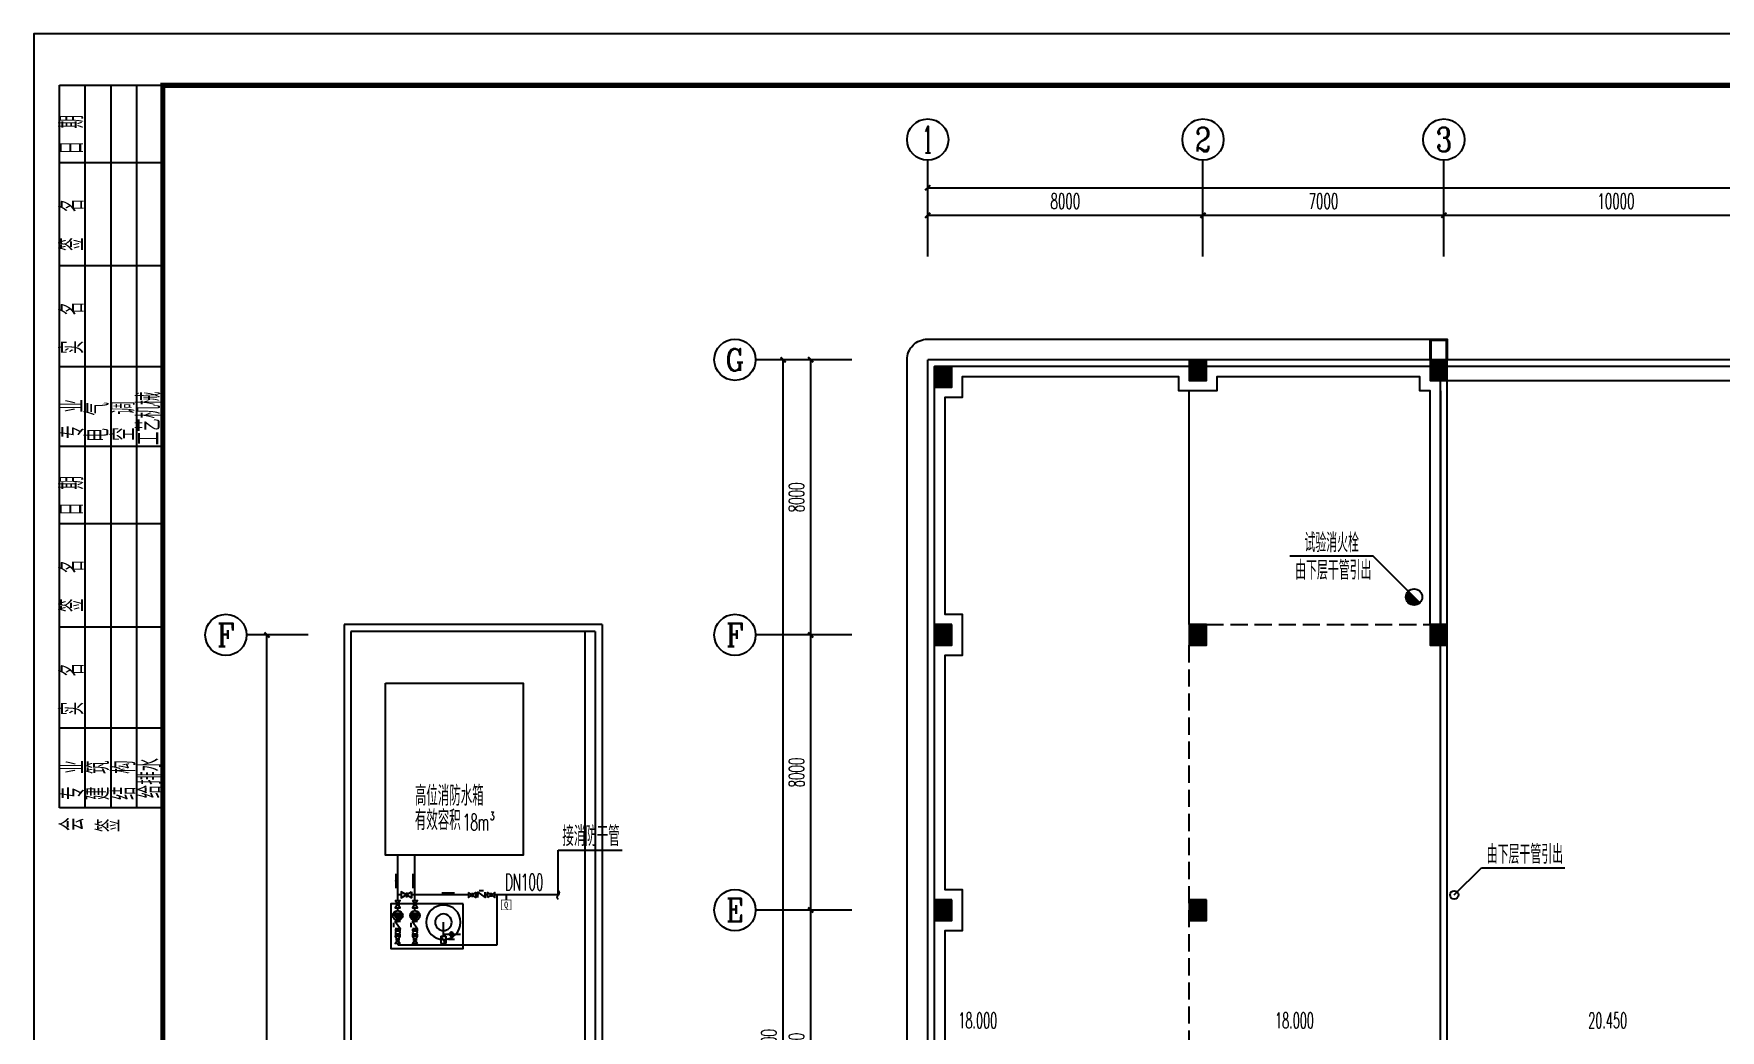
# Model space of a CAD drawing. Extents: x -620248 to 571765, y -684907 to -323071.
# Drawn here: x 414115 to 463124, y -483154 to -454182 of the extents above; entities that cross this region are included whole.
import ezdxf
from ezdxf.enums import TextEntityAlignment as Align

# ---------------------------------------------------------------- set-up
doc = ezdxf.new("R2010")
doc.units = 0
doc.header["$LTSCALE"] = 1000
doc.header["$MEASUREMENT"] = 0
doc.linetypes.add('DASH', pattern=[0.35, 0.25, -0.1])
for name, color, linetype in [('2', 2, 'Continuous'), ('4', 4, 'Continuous'), ('9', 9, 'Continuous'), ('AXIS', 3, 'Continuous'), ('AXIS_TEXT', 7, 'Continuous'), ('DIM_ELEV', 3, 'Continuous'), ('DIM_SYMB', 3, 'Continuous'), ('EQUIP_其它', 7, 'Continuous'), ('EQUIP_消火栓', 7, 'Continuous'), ('PIPE-消防', 1, 'Continuous'), ('PUB_HATCH', 8, 'Continuous'), ('PUB_TITLE', 4, 'Continuous'), ('TWT_DIM', 3, 'Continuous'), ('TWT_LEAD', 3, 'Continuous'), ('TWT_SYMB', 3, 'Continuous'), ('TWT_TEXT', 7, 'Continuous'), ('VALVE_消防', 7, 'Continuous'), ('VPIPE-消防', 1, 'Continuous'), ('WALL', 7, 'Continuous'), ('WALL-MOVE', 6, 'Continuous')]:
    doc.layers.add(name, color=color, linetype=linetype)
doc.styles.add('_TCH_AXIS', font='COMPLEX', dxfattribs={"bigfont": 'GBCBIG'})
doc.styles.add('_TCH_DIM', font='SIMPLEX.shx', dxfattribs={"width": 0.8, "bigfont": 'GBCBIG.shx'})
doc.styles.add('_TCH_DIM_T3', font='SIMPLEX.shx', dxfattribs={"width": 0.564706, "bigfont": 'GBCBIG.shx'})
doc.styles.add('COMPLEX', font='COMPLEX')
doc.styles.get("Standard").update_dxf_attribs({"font": 'gbenor.shx', "bigfont": 'gbcbig.shx'})
doc.styles.add('TBC', font='simhei_0.shx', dxfattribs={"width": 0.9})
doc.styles.add('天正', font='SIMPLEX.shx', dxfattribs={"width": 0.7, "bigfont": 'HZTXT.shx'})
doc.dimstyles.new('_TCH_ARCH&&150', dxfattribs={"dimtxt": 446.25, "dimasz": 150, "dimexe": 375, "dimexo": 450, "dimgap": 189.375, "dimtad": 1, "dimdec": 0, "dimzin": 0, "dimdsep": 46, "dimtxsty": '_TCH_DIM_T3', "dimblk": 'ARCHTICK', "dimcen": 0.09, "dimclrt": 7, "dimazin": 2, "dimtfac": 1, "dimtdec": 0, "dimtix": 1, "dimtmove": 2, "dimatfit": 3, "dimfxl": 1, "dimtolj": 1, "dimtzin": 0, "dimarcsym": 0})
doc.dimstyles.new('_TWT_ARCH&&150', dxfattribs={"dimtxt": 446.25, "dimasz": 150, "dimexe": 375, "dimexo": 450, "dimgap": 189.375, "dimtad": 1, "dimdec": 0, "dimzin": 0, "dimdsep": 46, "dimtxsty": '_TCH_DIM_T3', "dimblk": 'ARCHTICK', "dimcen": 0.09, "dimclrt": 7, "dimazin": 2, "dimtfac": 1, "dimtdec": 0, "dimtix": 1, "dimtmove": 2, "dimatfit": 3, "dimfxl": 1, "dimtolj": 1, "dimtzin": 0, "dimarcsym": 0})

# ---------------------------------------------------------------- blocks, each defined once
blk = doc.blocks.new('_ArchTick')
at = {"color": 0, "linetype": 'ByBlock', "const_width": 0.4}
blk.add_lwpolyline([(-0.5, -0.5), (0.5, 0.5)], dxfattribs=at)
blk = doc.blocks.new('*D424')
at = {"layer": 'AXIS', "color": 0, "lineweight": -2, "transparency": 16777216}
for p, q in [((7700, 50450), (7700, 52375)), ((7700, 52000), (115700, 52000)), ((115700, 50450), (115700, 52375))]:
    blk.add_line(p, q, dxfattribs=at)
at = {"layer": 'Defpoints', "color": 0, "transparency": 16777216}
for p in [(115700, 52000), (7700, 50000), (115700, 50000)]:
    blk.add_point(p, dxfattribs=at)
at = {"layer": 'AXIS', "color": 0, "lineweight": -2, "transparency": 16777216, "xscale": 150, "yscale": 150, "zscale": 150, "rotation": 180}
blk.add_blockref('_ArchTick', (7700, 52000), dxfattribs=at)
at = {"layer": 'AXIS', "color": 0, "lineweight": -2, "transparency": 16777216, "xscale": 150, "yscale": 150, "zscale": 150}
blk.add_blockref('_ArchTick', (115700, 52000), dxfattribs=at)
at = {"layer": 'AXIS', "color": 7, "transparency": 16777216, "insert": (61700, 52412), "char_height": 446.2, "attachment_point": 5, "style": '_TCH_DIM_T3'}
blk.add_mtext('\\A1;108000', dxfattribs=at)
blk = doc.blocks.new('*D425')
at = {"layer": 'AXIS', "color": 0, "lineweight": -2, "transparency": 16777216}
for p, q in [((7700, 50450), (7700, 51575)), ((15700, 50450), (15700, 51575)), ((7700, 51200), (15700, 51200))]:
    blk.add_line(p, q, dxfattribs=at)
at = {"layer": 'Defpoints', "color": 0, "transparency": 16777216}
for p in [(15700, 51200), (7700, 50000), (15700, 50000)]:
    blk.add_point(p, dxfattribs=at)
at = {"layer": 'AXIS', "color": 0, "lineweight": -2, "transparency": 16777216, "xscale": 150, "yscale": 150, "zscale": 150, "rotation": 180}
blk.add_blockref('_ArchTick', (7700, 51200), dxfattribs=at)
at = {"layer": 'AXIS', "color": 0, "lineweight": -2, "transparency": 16777216, "xscale": 150, "yscale": 150, "zscale": 150}
blk.add_blockref('_ArchTick', (15700, 51200), dxfattribs=at)
at = {"layer": 'AXIS', "color": 7, "transparency": 16777216, "insert": (11700, 51612), "char_height": 446.2, "attachment_point": 5, "style": '_TCH_DIM_T3'}
blk.add_mtext('\\A1;8000', dxfattribs=at)
blk = doc.blocks.new('*D426')
at = {"layer": 'AXIS', "color": 0, "lineweight": -2, "transparency": 16777216}
for p, q in [((15700, 50450), (15700, 51575)), ((22700, 50450), (22700, 51575)), ((15700, 51200), (22700, 51200))]:
    blk.add_line(p, q, dxfattribs=at)
at = {"layer": 'Defpoints', "color": 0, "transparency": 16777216}
for p in [(22700, 51200), (15700, 50000), (22700, 50000)]:
    blk.add_point(p, dxfattribs=at)
at = {"layer": 'AXIS', "color": 0, "lineweight": -2, "transparency": 16777216, "xscale": 150, "yscale": 150, "zscale": 150, "rotation": 180}
blk.add_blockref('_ArchTick', (15700, 51200), dxfattribs=at)
at = {"layer": 'AXIS', "color": 0, "lineweight": -2, "transparency": 16777216, "xscale": 150, "yscale": 150, "zscale": 150}
blk.add_blockref('_ArchTick', (22700, 51200), dxfattribs=at)
at = {"layer": 'AXIS', "color": 7, "transparency": 16777216, "insert": (19200, 51612), "char_height": 446.2, "attachment_point": 5, "style": '_TCH_DIM_T3'}
blk.add_mtext('\\A1;7000', dxfattribs=at)
blk = doc.blocks.new('*D427')
at = {"layer": 'AXIS', "color": 0, "lineweight": -2, "transparency": 16777216}
for p, q in [((22700, 50450), (22700, 51575)), ((32700, 50450), (32700, 51575)), ((22700, 51200), (32700, 51200))]:
    blk.add_line(p, q, dxfattribs=at)
at = {"layer": 'Defpoints', "color": 0, "transparency": 16777216}
for p in [(32700, 51200), (22700, 50000), (32700, 50000)]:
    blk.add_point(p, dxfattribs=at)
at = {"layer": 'AXIS', "color": 0, "lineweight": -2, "transparency": 16777216, "xscale": 150, "yscale": 150, "zscale": 150, "rotation": 180}
blk.add_blockref('_ArchTick', (22700, 51200), dxfattribs=at)
at = {"layer": 'AXIS', "color": 0, "lineweight": -2, "transparency": 16777216, "xscale": 150, "yscale": 150, "zscale": 150}
blk.add_blockref('_ArchTick', (32700, 51200), dxfattribs=at)
at = {"layer": 'AXIS', "color": 7, "transparency": 16777216, "insert": (27700, 51612), "char_height": 446.2, "attachment_point": 5, "style": '_TCH_DIM_T3'}
blk.add_mtext('\\A1;10000', dxfattribs=at)
blk = doc.blocks.new('*D438')
at = {"layer": 'AXIS', "color": 0, "lineweight": -2, "transparency": 16777216}
for p, q in [((5050, 47000), (3125, 47000)), ((3500, 7000), (3500, 47000)), ((5050, 7000), (3125, 7000))]:
    blk.add_line(p, q, dxfattribs=at)
at = {"layer": 'Defpoints', "color": 0, "transparency": 16777216}
for p in [(3500, 47000), (5500, 47000), (5500, 7000)]:
    blk.add_point(p, dxfattribs=at)
at = {"layer": 'AXIS', "color": 0, "lineweight": -2, "transparency": 16777216, "xscale": 150, "yscale": 150, "zscale": 150}
for p, rotation in [((3500, 47000), 90), ((3500, 7000), 270)]:
    blk.add_blockref('_ArchTick', p, dxfattribs=dict(at, rotation=rotation))
at = {"layer": 'AXIS', "color": 7, "transparency": 16777216, "insert": (3087, 27000), "char_height": 446.2, "attachment_point": 5, "rotation": 90, "style": '_TCH_DIM_T3'}
blk.add_mtext('\\A1;40000', dxfattribs=at)
blk = doc.blocks.new('*D441')
at = {"layer": 'AXIS', "color": 0, "lineweight": -2, "transparency": 16777216}
for p, q in [((5050, 31000), (3925, 31000)), ((4300, 23000), (4300, 31000)), ((5050, 23000), (3925, 23000))]:
    blk.add_line(p, q, dxfattribs=at)
at = {"layer": 'Defpoints', "color": 0, "transparency": 16777216}
for p in [(4300, 31000), (5500, 31000), (5500, 23000)]:
    blk.add_point(p, dxfattribs=at)
at = {"layer": 'AXIS', "color": 0, "lineweight": -2, "transparency": 16777216, "xscale": 150, "yscale": 150, "zscale": 150}
for p, rotation in [((4300, 31000), 90), ((4300, 23000), 270)]:
    blk.add_blockref('_ArchTick', p, dxfattribs=dict(at, rotation=rotation))
at = {"layer": 'AXIS', "color": 7, "transparency": 16777216, "insert": (3887, 27000), "char_height": 446.2, "attachment_point": 5, "rotation": 90, "style": '_TCH_DIM_T3'}
blk.add_mtext('\\A1;8000', dxfattribs=at)
blk = doc.blocks.new('*D442')
at = {"layer": 'AXIS', "color": 0, "lineweight": -2, "transparency": 16777216}
for p, q in [((5050, 39000), (3925, 39000)), ((4300, 31000), (4300, 39000)), ((5050, 31000), (3925, 31000))]:
    blk.add_line(p, q, dxfattribs=at)
at = {"layer": 'Defpoints', "color": 0, "transparency": 16777216}
for p in [(4300, 39000), (5500, 39000), (5500, 31000)]:
    blk.add_point(p, dxfattribs=at)
at = {"layer": 'AXIS', "color": 0, "lineweight": -2, "transparency": 16777216, "xscale": 150, "yscale": 150, "zscale": 150}
for p, rotation in [((4300, 39000), 90), ((4300, 31000), 270)]:
    blk.add_blockref('_ArchTick', p, dxfattribs=dict(at, rotation=rotation))
at = {"layer": 'AXIS', "color": 7, "transparency": 16777216, "insert": (3887, 35000), "char_height": 446.2, "attachment_point": 5, "rotation": 90, "style": '_TCH_DIM_T3'}
blk.add_mtext('\\A1;8000', dxfattribs=at)
blk = doc.blocks.new('*D443')
at = {"layer": 'AXIS', "color": 0, "lineweight": -2, "transparency": 16777216}
for p, q in [((5050, 47000), (3925, 47000)), ((4300, 39000), (4300, 47000)), ((5050, 39000), (3925, 39000))]:
    blk.add_line(p, q, dxfattribs=at)
at = {"layer": 'Defpoints', "color": 0, "transparency": 16777216}
for p in [(4300, 47000), (5500, 47000), (5500, 39000)]:
    blk.add_point(p, dxfattribs=at)
at = {"layer": 'AXIS', "color": 0, "lineweight": -2, "transparency": 16777216, "xscale": 150, "yscale": 150, "zscale": 150}
for p, rotation in [((4300, 47000), 90), ((4300, 39000), 270)]:
    blk.add_blockref('_ArchTick', p, dxfattribs=dict(at, rotation=rotation))
at = {"layer": 'AXIS', "color": 7, "transparency": 16777216, "insert": (3887, 43000), "char_height": 446.2, "attachment_point": 5, "rotation": 90, "style": '_TCH_DIM_T3'}
blk.add_mtext('\\A1;8000', dxfattribs=at)
blk = doc.blocks.new('_AXISO')
blk.add_circle((0, 0), 0.5)
at = {"layer": 'AXIS_TEXT', "style": 'COMPLEX', "width": 1.041667}
blk.add_attdef('A', text='', height=0.56, dxfattribs=at).set_placement((-0.25, -0.28), (0.25, -0.28), align=Align.FIT)
blk = doc.blocks.new('$VALVE$00000316')
for p, q in [((-125, 72), (125, -72)), ((-125, 72), (-125, -72)), ((-125, 72), (125, 72)), ((125, 72), (125, -72)), ((-125, -72), (125, -72))]:
    blk.add_line(p, q)
at = {"const_width": 21.1}
blk.add_lwpolyline([(-11, 0, 1), (11, 0, 1)], format="xyb", close=True, dxfattribs=at)
for p in [(-125, 0), (125, 0)]:
    blk.add_point(p)
at = {"color": 7, "flags": 9}
for tag in ['XSIZE', 'YSIZE']:
    blk.add_attdef(tag, (0, 0), '', height=0.5, dxfattribs=at)
blk = doc.blocks.new('$VALVE$00000497')
for p, q in [((78, 138), (-78, 138)), ((0, 50), (0, 138))]:
    blk.add_line(p, q)
at = {"const_width": 49.6}
blk.add_lwpolyline([(25, 0, 1), (-25, 0, 1)], format="xyb", close=True, dxfattribs=at)
blk.add_circle((0, 0), 50)
blk = doc.blocks.new('$ATTACHMENT$00000198')
h = blk.add_hatch()
h.set_pattern_fill('ANSI31', color=256, scale=99.65035, style=0)
h.set_pattern_definition([(45, (-87438.395, 132326.591), (-8.8079297, 8.8079297), [])])
h.paths.add_polyline_path([(237, 0), (-97, 216), (-97, -216)])
for p, q in [((237, 0, 0), (-97, 216, 0)), ((-97, 216, 0), (-97, -216, 0)), ((237, 0, 0), (-97, -216, 0)), ((0, 0, 0), (0, 0, 0))]:
    blk.add_line(p, q)
blk.add_circle((0, 0, 0), 237)
blk = doc.blocks.new('$VALVE$00000296')
for points in [[(-125, 72), (-125, -72), (125, 72), (125, -72), (-125, 72)], [(0, 60), (0, -64)]]:
    blk.add_lwpolyline(points)
for p in [(-125, 0), (125, 0)]:
    blk.add_point(p)
blk = doc.blocks.new('$VALVE$00000447')
for p, q in [((-82, 0), (-82, 90)), ((-82, 0), (-82, -90)), ((82, 0), (82, 90)), ((82, 0), (82, -90))]:
    blk.add_line(p, q)
blk.add_circle((0, 0), 60.1)
for p in [(-82, 0), (82, 0)]:
    blk.add_point(p)
blk = doc.blocks.new('$VALVE$00000315')
blk.add_line((-75, 125), (75, 125))
blk.add_lwpolyline([(-125, -75), (-125, 75), (125, -75), (125, 75)])
for p in [(-125, 0), (125, 0)]:
    blk.add_point(p)
blk.add_solid([(0, 125), (0, 150), (75, 125)])
blk = doc.blocks.new('A$C0342570F')
for radius in [500, 242]:
    blk.add_circle((795, 892), radius)
at = {"layer": '2'}
blk.add_lwpolyline([(255, 322), (255, 2422), (1555, 2422), (1555, 322)], close=True, dxfattribs=at)
at = {"layer": 'PIPE-消防', "linetype": 'Continuous'}
for p, q in [((166, 2218), (0, 2218)), ((458, 2218), (379, 2218)), ((743, 2218), (770, 2218)), ((983, 2218), (1022, 2218)), ((1161, 2218), (1196, 2218)), ((1409, 2218), (1456, 2218)), ((1456, 2218), (1456, 1718)), ((166, 1718), (0, 1718)), ((458, 1718), (379, 1718)), ((743, 1718), (770, 1718)), ((983, 1718), (1022, 1718)), ((1161, 1718), (1196, 1718)), ((1409, 1718), (1456, 1718)), ((1456, 1718), (1456, 892)), ((1143, 892), (795, 892)), ((1196, 892), (1143, 892)), ((1143, 892), (1143, 397)), ((1456, 892), (1408, 892))]:
    blk.add_line(p, q, dxfattribs=at)
at = {"layer": 'EQUIP_其它', "xscale": 0.6, "yscale": -0.6, "zscale": 0.6}
for p in [(600, 2218), (600, 1718)]:
    blk.add_blockref('$ATTACHMENT$00000198', p, dxfattribs=at)
at = {"layer": 'VALVE_消防'}
for name, p, xscale, yscale, zscale, rotation in [('$VALVE$00000296', (272, 2218), -0.85, -1, 0.85, 180), ('$VALVE$00000315', (876, 2218), -0.85, -1, 0.85, 180), ('$VALVE$00000296', (272, 1718), -0.85, -1, 0.85, 180), ('$VALVE$00000315', (876, 1718), -0.85, -1, 0.85, 180), ('$VALVE$00000497', (1143, 660), -1.1, -1.1, 1.1, 89.99999999999999), ('$VALVE$00000316', (1302, 892), -0.85, -1, 0.85, 180)]:
    blk.add_blockref(name, p, dxfattribs=dict(at, xscale=xscale, yscale=yscale, zscale=zscale, rotation=rotation))
at = {"layer": 'VALVE_消防', "xscale": -0.85, "zscale": 0.85}
for p in [(1091, 2218), (1091, 1718)]:
    blk.add_blockref('$VALVE$00000447', p, dxfattribs=at)
at = {"layer": 'VALVE_消防', "xscale": -0.85, "yscale": -1, "zscale": 0.85}
for p in [(1302, 2218), (1302, 1718)]:
    blk.add_blockref('$VALVE$00000296', p, dxfattribs=at)
blk = doc.blocks.new('*D407')
at = {"layer": 'Defpoints', "color": 0, "transparency": 16777216}
for p in [(600, 2779), (7600, 2779), (7600, 1810)]:
    blk.add_point(p, dxfattribs=at)
at = {"layer": 'TWT_DIM', "color": 0, "lineweight": -2, "transparency": 16777216}
for p, q in [((600, 2329), (600, 1435)), ((7600, 2329), (7600, 1435)), ((600, 1810), (7600, 1810))]:
    blk.add_line(p, q, dxfattribs=at)
at = {"layer": 'TWT_DIM', "color": 0, "lineweight": -2, "transparency": 16777216, "xscale": 150, "yscale": 150, "zscale": 150, "rotation": 180}
blk.add_blockref('_ArchTick', (600, 1810), dxfattribs=at)
at = {"layer": 'TWT_DIM', "color": 0, "lineweight": -2, "transparency": 16777216, "xscale": 150, "yscale": 150, "zscale": 150}
blk.add_blockref('_ArchTick', (7600, 1810), dxfattribs=at)
at = {"layer": 'TWT_DIM', "color": 7, "transparency": 16777216, "insert": (4100, 2222), "char_height": 446.2, "attachment_point": 5, "style": '_TCH_DIM_T3'}
blk.add_mtext('\\A1;7000', dxfattribs=at)
blk = doc.blocks.new('*D408')
at = {"layer": 'AXIS', "color": 0, "lineweight": -2, "transparency": 16777216}
for p, q in [((-1294, 35679), (-2418, 35679)), ((-2043, 3679), (-2043, 35679)), ((-1294, 3679), (-2418, 3679))]:
    blk.add_line(p, q, dxfattribs=at)
at = {"layer": 'Defpoints', "color": 0, "transparency": 16777216}
for p in [(-2043, 35679), (-844, 35679), (-844, 3679)]:
    blk.add_point(p, dxfattribs=at)
at = {"layer": 'AXIS', "color": 0, "lineweight": -2, "transparency": 16777216, "xscale": 150, "yscale": 150, "zscale": 150}
for p, rotation in [((-2043, 35679), 90), ((-2043, 3679), 270)]:
    blk.add_blockref('_ArchTick', p, dxfattribs=dict(at, rotation=rotation))
at = {"layer": 'AXIS', "color": 7, "transparency": 16777216, "insert": (-2456, 19679), "char_height": 446.2, "attachment_point": 5, "rotation": 90, "style": '_TCH_DIM_T3'}
blk.add_mtext('\\A1;32000', dxfattribs=at)
blk = doc.blocks.new('$TWTSYS$00000247')
at = {"elevation": 0}
blk.add_lwpolyline([(7, -101, -0.575183), (0, 0, 0.604745), (-11, 101, 16.924828)], format="xyb", dxfattribs=at)
blk = doc.blocks.new('小签')
at = {"layer": '4'}
for p, q in [((-16433, 275229), (-16433, 289229)), ((-16433, 289229), (-14433, 289229)), ((-15933, 275229), (-15933, 289229)), ((-15433, 275229), (-15433, 289229)), ((-14933, 275229), (-14933, 289229)), ((-14433, 275229), (-14433, 289229)), ((-14433, 287729), (-16433, 287729)), ((-14433, 285729), (-16433, 285729)), ((-14433, 283773), (-16433, 283773)), ((-14433, 282229), (-16433, 282229)), ((-14433, 280729), (-16433, 280729)), ((-14433, 278729), (-16433, 278729)), ((-14433, 276773), (-16433, 276773)), ((-14433, 275229), (-16433, 275229))]:
    blk.add_line(p, q, dxfattribs=at)
at = {"layer": '4', "style": '_TCH_DIM', "width": 0.8}
for s, p in [('日 期', (-15971, 287889)), ('签  名', (-15966, 286022)), ('实  名', (-15966, 284022)), ('工艺机械', (-14479, 282255)), ('专 业', (-15960, 282382)), ('电 气', (-15476, 282324)), ('空 调', (-14973, 282341)), ('日 期', (-15971, 280889)), ('签  名', (-15966, 279022)), ('实  名', (-15966, 277022)), ('专 业', (-15952, 275382)), ('建 筑', (-15465, 275376)), ('结 构', (-14963, 275380)), ('给排水', (-14463, 275413)), ('会', (-15962, 274781)), ('签', (-15258, 274757))]:
    blk.add_text(s, height=450, rotation=90, dxfattribs=at).set_placement(p)
blk = doc.blocks.new('$TwtSys$00000386')
blk.add_line((-93, 93, 0), (93, -93, 0))
blk.add_circle((0, 0, 0), 131)
at = {"color": 0}
for points in [[(34, -127, 0), (-127, 34, 0), (93, -93, 0), (-93, 93, 0)], [(-34, -127, 0), (-127, -34, 0), (34, -127, 0), (-127, 34, 0)], [(-93, -93, 0), (-93, -93, 0), (-34, -127, 0), (-127, -34, 0)]]:
    blk.add_solid(points, dxfattribs=at)
at = {"flags": 9}
blk.add_attdef('A', (0, 0, 0), '', height=0.00524, dxfattribs=at)
blk = doc.blocks.new('A$C17A127C5')
at = {"layer": 'PUB_HATCH'}
for points in [[(7900, 46200), (8400, 46200), (8400, 46800), (7900, 46800)], [(15300, 46400), (15800, 46400), (15800, 47000), (15300, 47000)], [(22300, 46400), (22800, 46400), (22800, 47000), (22300, 47000)], [(7900, 38700), (8400, 38700), (8400, 39300), (7900, 39300)], [(15300, 38700), (15800, 38700), (15800, 39300), (15300, 39300)], [(22300, 38700), (22800, 38700), (22800, 39300), (22300, 39300)], [(7900, 30700), (8400, 30700), (8400, 31300), (7900, 31300)], [(15300, 30700), (15800, 30700), (15800, 31300), (15300, 31300)]]:
    blk.add_hatch(color=7, dxfattribs=at).paths.add_polyline_path(points)
blk.add_line((22600, 46100), (22600, 39300))
for points in [[(22300, 47000), (22300, 47600), (22800, 47600), (22800, 47000)], [(22330, 47000), (22330, 47570), (22770, 47570), (22770, 47000)]]:
    blk.add_lwpolyline(points)
at = {"layer": '9'}
for p, q in [((15300, 39300), (15300, 46100)), ((22800, 46400), (62700, 46400))]:
    blk.add_line(p, q, dxfattribs=at)
at = {"layer": '9', "linetype": 'DASH', "ltscale": 2}
for p, q in [((15800, 39300), (22300, 39300)), ((15300, 10200), (15300, 38700))]:
    blk.add_line(p, q, dxfattribs=at)
at = {"layer": '9'}
blk.add_lwpolyline([(22300, 6400), (7700, 6400, -0.4142136), (7100, 7000), (7100, 47000, -0.4142136), (7700, 47600), (22300, 47600)], format="xyb", dxfattribs=at)
blk.add_lwpolyline([(22300, 39300), (22300, 46100), (22000, 46100), (22000, 46500), (16100, 46500), (16100, 46100), (15000, 46100), (15000, 46500), (8700, 46500), (8700, 45900), (8200, 45900), (8200, 39600), (8700, 39600), (8700, 38400), (8200, 38400), (8200, 31600), (8700, 31600), (8700, 30400), (8200, 30400), (8200, 23600)], dxfattribs=at)
at = {"layer": 'AXIS'}
for p, q in [((7700, 50000), (7700, 52800)), ((15700, 50000), (15700, 52800)), ((22700, 50000), (22700, 52800)), ((5500, 47000), (2700, 47000)), ((5500, 39000), (2700, 39000)), ((5500, 31000), (2700, 31000))]:
    blk.add_line(p, q, dxfattribs=at)
at = {"layer": 'WALL'}
for p, q in [((22600, 15100), (22600, 46800)), ((22800, 15000), (22800, 46800))]:
    blk.add_line(p, q, dxfattribs=at)
for points in [[(8400, 46800), (7900, 46800), (7900, 46200), (8400, 46200)], [(15800, 47000), (15300, 47000), (15300, 46400), (15800, 46400)], [(22800, 47000), (22300, 47000), (22300, 46400), (22800, 46400)], [(8400, 39300), (7900, 39300), (7900, 38700), (8400, 38700)], [(15800, 39300), (15300, 39300), (15300, 38700), (15800, 38700)], [(22800, 39300), (22300, 39300), (22300, 38700), (22800, 38700)], [(8400, 31300), (7900, 31300), (7900, 30700), (8400, 30700)], [(15800, 31300), (15300, 31300), (15300, 30700), (15800, 30700)]]:
    blk.add_lwpolyline(points, close=True, dxfattribs=at)
at = {"layer": 'WALL-MOVE'}
for p, q in [((7700, 7000), (7700, 47000)), ((22700, 47000), (7700, 47000)), ((7900, 7200), (7900, 46800)), ((22700, 46800), (7900, 46800)), ((115700, 47000), (22700, 47000)), ((115500, 46800), (22700, 46800))]:
    blk.add_line(p, q, dxfattribs=at)
at = {"layer": 'AXIS'}
ref = blk.add_blockref('_AXISO', (7700, 53400), dxfattribs=dict(at, xscale=1200, yscale=1200, zscale=1200))
ref.add_attrib('A', '1', dxfattribs={"layer": 'AXIS_TEXT', "height": 772.1, "style": '_TCH_AXIS'}).set_placement((7534.6, 53014), (7865.4, 53014), align=Align.FIT)
ref = blk.add_blockref('_AXISO', (15700, 53400), dxfattribs=dict(at, xscale=1200, yscale=1200, zscale=1200))
ref.add_attrib('A', '2', dxfattribs={"layer": 'AXIS_TEXT', "height": 698.9, "style": '_TCH_AXIS'}).set_placement((15467, 53050.5), (15933, 53050.5), align=Align.FIT)
ref = blk.add_blockref('_AXISO', (22700, 53400), dxfattribs=dict(at, xscale=1200, yscale=1200, zscale=1200))
ref.add_attrib('A', '3', dxfattribs={"layer": 'AXIS_TEXT', "height": 698.9, "style": '_TCH_AXIS'}).set_placement((22467, 53050.5), (22933, 53050.5), align=Align.FIT)
ref = blk.add_blockref('_AXISO', (2100, 47000), dxfattribs=dict(at, xscale=1200, yscale=1200, zscale=1200))
ref.add_attrib('A', 'G', dxfattribs={"layer": 'AXIS_TEXT', "height": 637.8, "style": '_TCH_AXIS'}).set_placement((1826.7, 46681.1), (2373.3, 46681.1), align=Align.FIT)
ref = blk.add_blockref('_AXISO', (2100, 39000), dxfattribs=dict(at, xscale=1200, yscale=1200, zscale=1200))
ref.add_attrib('A', 'F', dxfattribs={"layer": 'AXIS_TEXT', "height": 668.2, "style": '_TCH_AXIS'}).set_placement((1845.5, 38665.9), (2354.5, 38665.9), align=Align.FIT)
ref = blk.add_blockref('_AXISO', (2100, 31000), dxfattribs=dict(at, xscale=1200, yscale=1200, zscale=1200))
ref.add_attrib('A', 'E', dxfattribs={"layer": 'AXIS_TEXT', "height": 668.2, "style": '_TCH_AXIS'}).set_placement((1845.5, 30665.9), (2354.5, 30665.9), align=Align.FIT)
at = {"layer": 'DIM_ELEV', "color": 7, "style": '天正', "width": 0.525}
for s, p in [('18.000', (8590.8, 27564)), ('18.000', (17794.9, 27564)), ('20.450', (26895.6, 27564))]:
    blk.add_text(s, height=456, dxfattribs=at).set_placement(p)
at = {"layer": 'AXIS'}
for p1, p2, distance, picture, middle in [((7700, 50000), (115700, 50000), 2000, '*D424', (61700, 52412.5)), ((7700, 50000), (15700, 50000), 1200, '*D425', (11700, 51612.5)), ((15700, 50000), (22700, 50000), 1200, '*D426', (19200, 51612.5)), ((22700, 50000), (32700, 50000), 1200, '*D427', (27700, 51612.5)), ((5500, 7000), (5500, 47000), 2000, '*D438', (3087.5, 27000)), ((5500, 39000), (5500, 47000), 1200, '*D443', (3887.5, 43000)), ((5500, 31000), (5500, 39000), 1200, '*D442', (3887.5, 35000)), ((5500, 23000), (5500, 31000), 1200, '*D441', (3887.5, 27000))]:
    dim = blk.add_aligned_dim(p1=p1, p2=p2, distance=distance, dimstyle='_TCH_ARCH&&150', dxfattribs=at)
    dim.commit()
    dim.dimension.update_dxf_attribs({"geometry": picture, "text_midpoint": middle})
blk = doc.blocks.new('A$C58BA67BB')
at = {"layer": '9'}
blk.add_line((7200, 35779.5), (7200, 3879.5), dxfattribs=at)
blk.add_lwpolyline([(4550, 10829.5), (4715.1, 11429.4), (5550, 11579.5)], dxfattribs=at)
at = {"layer": 'AXIS'}
for p, q in [((-843.7, 35679.5), (-2633.6, 35679.5)), ((-843.7, 3679.5), (-2633.6, 3679.5)), ((600, 2779.5), (600, 1200)), ((7600, 2779.5), (7600, 1200))]:
    blk.add_line(p, q, dxfattribs=at)
at = {"layer": 'DIM_ELEV'}
for p, q in [((3717.6, 21676.6), (3267.6, 22126.6)), ((3267.6, 22126.6), (5305.8, 22126.6)), ((3717.6, 21676.6), (4167.6, 22126.6))]:
    blk.add_line(p, q, dxfattribs=at)
at = {"layer": 'DIM_SYMB'}
blk.add_lwpolyline([(3595.3, 19515.1, 0, 0, 0), (4706.8, 19515.1, 120, 0, 0), (5156.8, 19515.1, 0, 0, 0)], format="xyseb", dxfattribs=at)
at = {"layer": 'WALL'}
for p, q in [((7700, 35979.5), (200, 35979.5)), ((200, 35979.5), (200, 3679.5)), ((400, 35779.5), (400, 3879.5)), ((7500, 35779.5), (400, 35779.5)), ((7500, 35779.5), (7500, 3879.5)), ((7700, 35979.5), (7700, 3679.5)), ((7700, 3679.5), (200, 3679.5)), ((400, 3879.5), (7500, 3879.5))]:
    blk.add_line(p, q, dxfattribs=at)
for points in [[(4350, 11779.5), (5750, 11779.5), (5750, 10629.5), (4350, 10629.5)], [(4550, 11579.5), (5550, 11579.5), (5550, 10829.5), (4550, 10829.5)]]:
    blk.add_lwpolyline(points, close=True, dxfattribs=at)
at = {"layer": 'AXIS'}
ref = blk.add_blockref('_AXISO', (-3233.6, 35679.5), dxfattribs=dict(at, xscale=1200, yscale=1200, zscale=1200))
ref.add_attrib('A', 'F', dxfattribs={"layer": 'AXIS_TEXT', "height": 668.2, "style": '_TCH_AXIS'}).set_placement((-3488.1, 35345.4), (-2979, 35345.4), align=Align.FIT)
ref = blk.add_blockref('_AXISO', (-3233.6, 3679.5), dxfattribs=dict(at, xscale=1200, yscale=1200, zscale=1200))
ref.add_attrib('A', 'A', dxfattribs={"layer": 'AXIS_TEXT', "height": 637.8, "style": '_TCH_AXIS'}).set_placement((-3506.9, 3360.6), (-2960.3, 3360.6), align=Align.FIT)
ref = blk.add_blockref('_AXISO', (600, 600), dxfattribs=dict(at, xscale=1200, yscale=1200, zscale=1200))
ref.add_attrib('A', '2', dxfattribs={"layer": 'AXIS_TEXT', "height": 698.9, "style": '_TCH_AXIS'}).set_placement((367, 250.5), (833, 250.5), align=Align.FIT)
ref = blk.add_blockref('_AXISO', (7600, 600), dxfattribs=dict(at, xscale=1200, yscale=1200, zscale=1200))
ref.add_attrib('A', '3', dxfattribs={"layer": 'AXIS_TEXT', "height": 698.9, "style": '_TCH_AXIS'}).set_placement((7367, 250.5), (7833, 250.5), align=Align.FIT)
at = {"layer": 'DIM_ELEV', "color": 7, "style": '天正', "width": 0.525}
blk.add_text('24.000', height=456, dxfattribs=at).set_placement((4075.2, 22240.6))
at = {"layer": 'DIM_SYMB', "color": 7, "style": '天正', "width": 0.525}
blk.add_text('i=2%', height=420, dxfattribs=at).set_placement((3849.9, 19672.2))
at = {"layer": 'TWT_TEXT', "style": '_TCH_DIM', "width": 0.8}
blk.add_text('不上人屋顶', height=578.72, dxfattribs=at).set_placement((3631.9, 23016.3))
at = {"layer": 'AXIS'}
dim = blk.add_aligned_dim(p1=(-843.7, 3679.5), p2=(-843.7, 35679.5), distance=1199.8, dimstyle='_TCH_ARCH&&150', dxfattribs=at)
dim.commit()
dim.dimension.update_dxf_attribs({"geometry": '*D408', "text_midpoint": (-2455.9, 19679.5)})
at = {"layer": 'TWT_DIM'}
dim = blk.add_aligned_dim(p1=(600, 2779.5), p2=(7600, 2779.5), distance=-970, dimstyle='_TWT_ARCH&&150', dxfattribs=at)
dim.commit()
dim.dimension.update_dxf_attribs({"geometry": '*D407', "text_midpoint": (4100, 2222)})

msp = doc.modelspace()

# ---------------------------------------------------------------- hatches: boundary and pattern name
at = {"layer": 'TWT_SYMB'}
for points in [[(424633.7, -479017.9), (424633.7, -478792.9), (424603.7, -478792.9)], [(425133.7, -479017.9), (425133.7, -478792.9), (425103.7, -478792.9)], [(426346.3, -479158.6), (426121.3, -479158.6), (426121.3, -479128.6)]]:
    msp.add_hatch(color=256, dxfattribs=at).paths.add_polyline_path(points)

# ---------------------------------------------------------------- linework, layer by layer
at = {"layer": '2'}
msp.add_lwpolyline([(424333.4, -473060.7), (428333.4, -473060.7), (428333.4, -478060.7), (424333.4, -478060.7)], close=True, dxfattribs=at)
at = {"layer": 'PIPE-消防', "linetype": 'Continuous', "ltscale": 1.5}
for p, q in [((424693.7, -479217.8), (424693.7, -478060.7)), ((425193.7, -479217.8), (425193.7, -478060.7)), ((424793.7, -479217.8), (424693.7, -479217.8)), ((425193.7, -479217.8), (425093.7, -479217.8)), ((426745.7, -479217.8), (425193.7, -479217.8)), ((427017.7, -479217.8), (426958.2, -479217.8)), ((427297.3, -479217.8), (427230.2, -479217.8)), ((427576.9, -479217.8), (427509.8, -479217.8)), ((427576.9, -480674.3), (427576.9, -479217.8)), ((427842.9, -479217.8), (427576.9, -479217.8)), ((427842.9, -479217.8), (427842.9, -479367.8)), ((429356.3, -479217.8), (427842.9, -479217.8)), ((426019.6, -480674.3), (427576.9, -480674.3))]:
    msp.add_line(p, q, dxfattribs=at)
at = {"layer": 'PUB_TITLE'}
msp.add_lwpolyline([(414114.8, -543282.2), (571764.8, -543282.2), (571764.8, -454182.2), (414114.8, -454182.2)], close=True, dxfattribs=at)
at = {"layer": 'PUB_TITLE', "const_width": 150}
msp.add_lwpolyline([(417864.8, -541782.2), (570264.8, -541782.2), (570264.8, -455682.2), (417864.8, -455682.2)], close=True, dxfattribs=at)
at = {"layer": 'TWT_LEAD'}
for p, q in [((453035.8, -469369.1), (450616.2, -469369.1)), ((454225.5, -470558.7), (453035.8, -469369.1)), ((429356, -479218.3), (429356, -477920.2)), ((429356, -477920.2), (431211.4, -477920.2)), ((455392.8, -479217.8), (456183.3, -478427.3)), ((456183.3, -478427.3), (458602.9, -478427.3))]:
    msp.add_line(p, q, dxfattribs=at)
at = {"layer": 'TWT_SYMB'}
for points in [[(424633.7, -478610.2), (424633.7, -479017.9)], [(425133.7, -478610.2), (425133.7, -479017.9)], [(425969.2, -479158.6), (426346.3, -479158.6)]]:
    msp.add_lwpolyline(points, dxfattribs=at)
at = {"layer": 'TWT_TEXT', "const_width": 13.3}
msp.add_lwpolyline([(427701.5, -479650.6), (427701.5, -479367.8), (427984.3, -479367.8), (427984.3, -479650.6)], close=True, dxfattribs=at)
at = {"layer": 'VPIPE-消防', "linetype": 'Continuous'}
msp.add_circle((455392.8, -479217.8), 120, dxfattribs=at)

# ---------------------------------------------------------------- block references
at = {"layer": '2'}
msp.add_blockref('A$C58BA67BB', (422933.4, -507340.2), dxfattribs=at)
at = {"layer": '2', "xscale": -1, "rotation": 90}
msp.add_blockref('A$C0342570F', (426911.8, -479217.8), dxfattribs=at)
at = {"layer": '2', "xscale": 1.3, "yscale": 1.3, "zscale": 1.3}
msp.add_blockref('$TWTSYS$00000247', (429356, -479217.8), dxfattribs=at)
at = {"layer": '4', "xscale": 1.5, "yscale": 1.5, "zscale": 1.5}
msp.add_blockref('小签', (439513.6, -889526), dxfattribs=at)
at = {"layer": '9'}
msp.add_blockref('A$C17A127C5', (432392.2, -510660.7), dxfattribs=at)
at = {"layer": 'EQUIP_消火栓', "xscale": 1.8, "yscale": 1.8, "zscale": 1.8}
msp.add_blockref('$TwtSys$00000386', (454225.5, -470558.7), dxfattribs=at)
at = {"layer": 'VALVE_消防', "rotation": 180}
for name, p, xscale, yscale, zscale in [('$VALVE$00000296', (424943.7, -479217.8), 1.199999999999999, -1.199999999999999, 1.199999999999999), ('$VALVE$00000296', (426851.9, -479217.8), -0.85, -1, 0.85), ('$VALVE$00000315', (427124, -479217.8), -0.85, -1, 0.85)]:
    msp.add_blockref(name, p, dxfattribs=dict(at, xscale=xscale, yscale=yscale, zscale=zscale))
at = {"layer": 'VALVE_消防', "xscale": -0.85, "zscale": 0.85, "rotation": 180}
msp.add_blockref('$VALVE$00000296', (427403.5, -479217.8), dxfattribs=at)

# ---------------------------------------------------------------- texts
at = {"layer": 'TWT_LEAD', "color": 7, "style": '_TCH_DIM', "width": 0.8}
for s, height, p in [('试验消火栓', 549.79, (451040.1, -469255.1)), ('由下层干管引出', 549.79, (450770.9, -470053.1)), ('接消防干管', 578.72, (429476.9, -477800.2)), ('由下层干管引出', 549.79, (456338, -478313.3))]:
    msp.add_text(s, height=height, dxfattribs=at).set_placement(p)
at = {"layer": 'TWT_TEXT'}
for s, height, style, width, p in [('高位消防水箱', 578.72, '_TCH_DIM', 0.8, (425189.5, -476624.8)), ('有效容积', 578.72, '_TCH_DIM', 0.8, (425189.5, -477335.3)), ('3', 240, '天正', 0.525, (427379.8, -477042.7)), ('18m', 480, '天正', 0.525, (426587.8, -477342.7)), ('DN100', 480, '天正', 0.525, (427810.4, -479086.4)), ('Q', 185.3, 'TBC', 0.9, (427781.9, -479596.5))]:
    msp.add_text(s, height=height, dxfattribs=dict(at, style=style, width=width)).set_placement(p)

doc.saveas('drawing.dxf')
